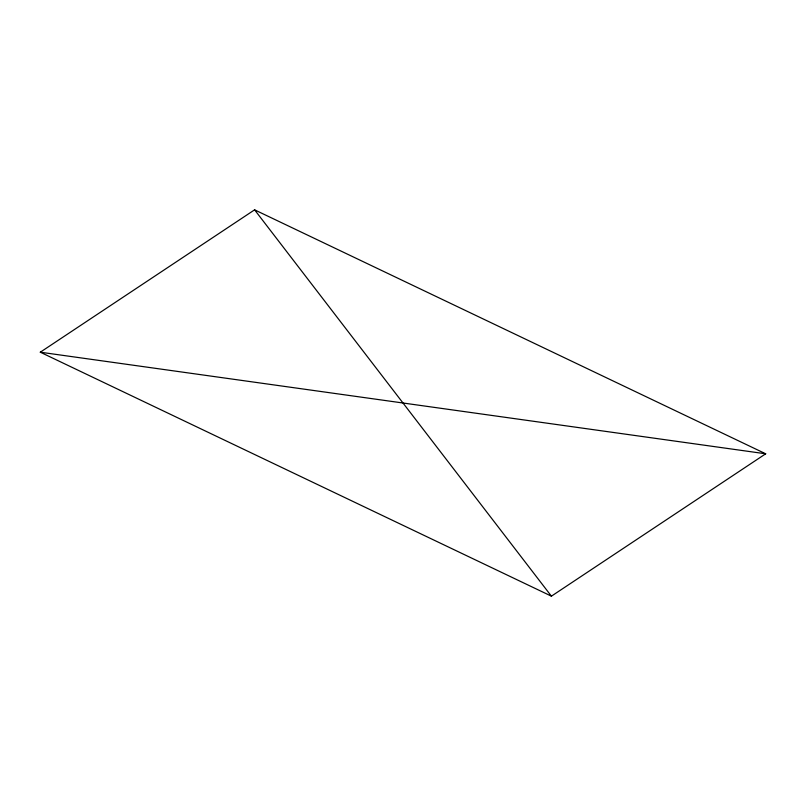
<?xml version="1.0" encoding="UTF-8"?>
<svg xmlns="http://www.w3.org/2000/svg" width="806" height="806" viewBox="0 0 806 806"><rect width="100%" height="100%" fill="white"/><g stroke="black" fill="none" stroke-linecap="round" stroke-linejoin="round"><path stroke-width="1.21" d="M40.3 352.202L254.595 209.832L765.7 453.798L551.405 596.168L40.3 352.202L765.7 453.798M254.595 209.832L551.405 596.168"/></g></svg>
